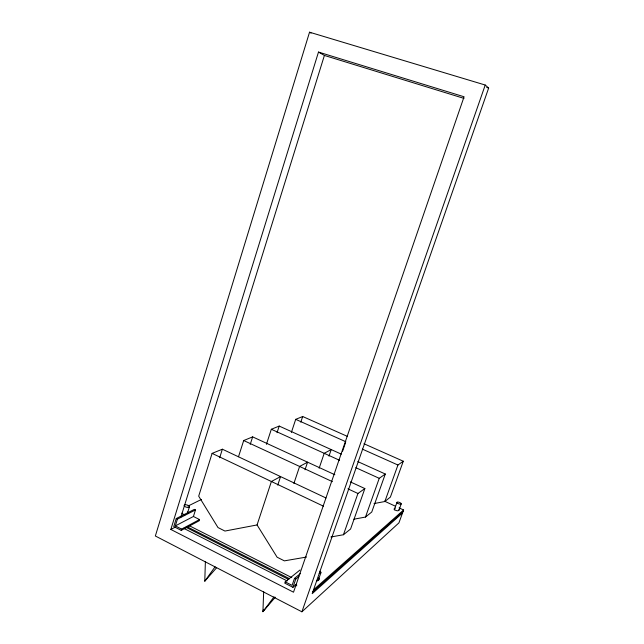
<?xml version="1.0" encoding="UTF-8"?>
<svg xmlns="http://www.w3.org/2000/svg" width="644" height="644" viewBox="0 0 644 644"><rect width="100%" height="100%" fill="white"/><g stroke="black" fill="none" stroke-linecap="round" stroke-linejoin="round"><path stroke-width="0.97" d="M216.489 567.895L204.784 581.186L205.388 561.528M263.67 591.667L262.921 611.695L275.278 597.213M263.396 609.755L262.921 611.695L274.062 596.827M402.524 512.978L312.195 593.663L488.651 88.051L485.23 85.032L309.539 32.2L155.349 535.993L301.907 611.8L398.918 522.88L403.611 510L399.063 507.899M170.829 529.449L318.49 52.075L464.074 96.777L293.511 592.206L170.829 529.449L174.967 527.291M193.425 516.488L195.478 509.951L194.327 509.38L176.247 518.541L173.759 526.567L181.23 530.374L199.157 520.787L199.543 519.563L193.425 516.488L175.321 525.907L181.624 529.11L199.543 519.563M175.321 525.907L177.422 519.136L195.478 509.951M180.924 517.035L324.399 55.44L318.49 52.075M181.23 530.374L181.624 529.11M187.468 513.139L189.457 506.739M325.977 497.973L222.373 449.206L212.101 453.384L198.69 496.162L217.994 527.557L224.949 531.05L257.061 524.941L271.39 481.495L280.567 476.6L277.741 485.109M219.66 457.779L222.373 449.206M238.505 456.741L243.698 440.528L252.649 436.882L334.856 474.741M250.234 444.36L252.649 436.882M266.415 444.344L271.325 429.274L279.206 426.07L341.296 454.133M277.033 432.704L279.206 426.07M291.37 432.446L295.701 419.349L302.68 416.507L347.486 436.423M300.796 422.174L302.68 416.507M293.897 483.459L299.605 466.441L307.582 462.183L305.023 469.774M319.142 468.22L324.214 453.312L331.217 449.576L328.971 456.137M300.007 569.996L285.228 581.87L284.785 583.166L292.923 587.32L296.707 584.164M300.579 573.426L294.477 578.393L292.086 585.364L285.228 581.87M292.923 587.32L295.765 579.045L298.808 576.557M342.6 451.235L345.538 442.702M301.907 611.8L485.23 85.032M313.717 590.975L314.385 589.051L403.611 510M318.257 580.3L320.905 572.741A2.882 1.288 20.1 0 0 319.891 571.196M330.911 536.983L343.437 534.745L357.943 493.481L364.858 488.563L350.312 481.865M364.858 488.563L350.586 529.006L343.437 534.745M353.854 519.209L365.478 517.06L379.244 478.323L385.297 474.016L357.798 461.587M385.297 474.016L371.749 512.028L365.478 517.06M374.051 503.568L384.846 501.523L397.944 465.016L403.281 461.217L363.949 443.74M403.281 461.217L390.385 497.079L384.846 501.523M394.281 509.863L396.994 502.368M398.853 510.426L401.228 503.874M204.784 581.186L215.08 566.792M312.863 591.731L403.072 511.489M187.968 506.087L201.5 499.406M306.552 557.044L284.382 560.86L277.113 557.205L257.061 524.941M486.727 87.471L488.651 88.051M324.399 55.44L463.994 98.387M295.701 419.349L345.868 441.76M362.314 449.101L397.944 465.016M271.325 429.274L339.549 460.283M355.786 467.665L379.244 478.323M384.516 501.177L395.424 506.224M243.698 440.528L332.417 481.656M347.913 488.836L357.943 493.481M212.101 453.384L323.546 506.224M176.247 518.541L177.422 519.136M294.477 578.393L295.765 579.045M189.497 525.81L291.772 577.604M187.275 526.84L289.502 578.698M186.003 527.323L288.745 579.487M183.629 528.281L287.192 580.952M295.065 584.953L296.812 585.839M309.539 32.2L311.052 33.118M316.55 580.872A2.874 1.304 20.1 0 0 318.064 580.566L319.15 579.616A2.866 1.296 20.1 0 0 318.345 577.773M185.11 514.741A2.753 1.175 15.2 0 1 181.898 513.123M187.323 512.004A2.745 1.167 15.3 0 1 188.515 513.01M317.693 579.656A2.866 1.304 20.1 0 1 318.53 580.461M395.175 508.068A2.254 0.789 21 0 0 394.933 508.188L394.257 508.76A2.254 0.797 21 0 0 395.601 510.273A2.254 0.797 21 0 0 398.29 510.628L398.95 510.048A2.254 0.789 21 0 0 399.014 509.637M394.386 509.686A2.246 0.797 21.1 0 1 394.635 509.565M320.897 572.741A2.882 1.288 20.1 0 1 319.199 573.313M184.514 504.976A2.753 1.151 15.3 0 1 189.03 505.967A2.753 1.151 15.3 0 1 187.154 507.375A2.753 1.151 15.3 0 1 184.224 505.194M397.533 503.149A2.254 0.773 21 0 0 401.132 504.051A2.254 0.773 21 0 0 398.676 502.167A2.254 0.773 21 0 0 397.533 503.149"/></g></svg>
